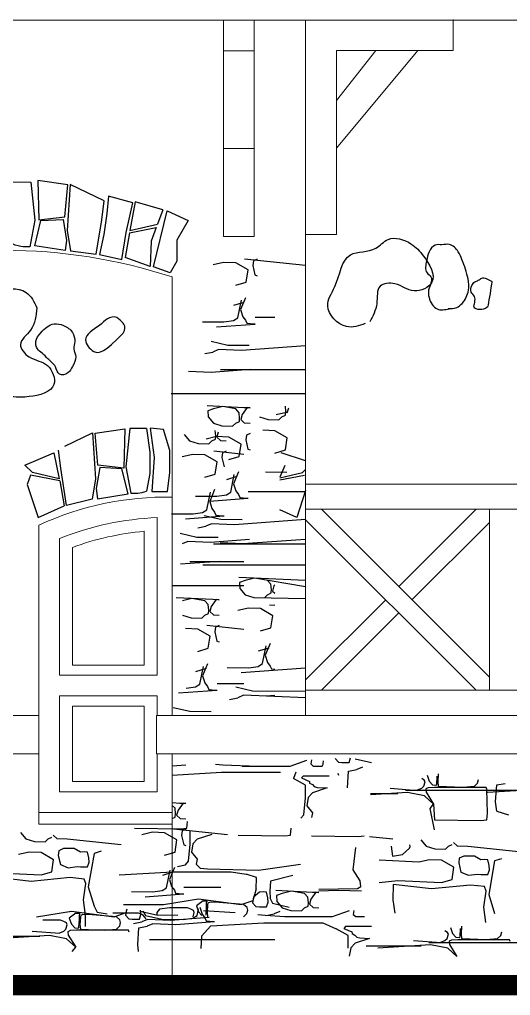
# Model space of a CAD drawing. Header units: millimetres. Extents: x 85048 to 158814, y 1395 to 38919.
# Drawn here: x 120951 to 122860, y 23374 to 27172 of the extents above; entities that cross this region are included whole.
import ezdxf

# ---------------------------------------------------------------- set-up
doc = ezdxf.new("R2010")
doc.units = ezdxf.units.MM
doc.layers.add('hatches', color=8, linetype='Continuous')
doc.layers.add('wall', color=5, linetype='Continuous')

msp = doc.modelspace()

# ---------------------------------------------------------------- linework, layer by layer
at = {"layer": 'hatches', "color": 252, "ltscale": 50, "true_color": 0x8f9991}
for p, q in [((121022.2, 26545.7, 0.3), (121026.5, 26392.6, 0.3)), ((121138.3, 26528.2, 0.3), (121022.2, 26545.7, 0.3)), ((120833.5, 26539.9, 0.3), (120994.4, 26538.7, 0.3)), ((120994.4, 26538.7, 0.3), (121010.5, 26390.5, 0.3)), ((121127.2, 26403.8, 0.3), (121138.3, 26528.2, 0.3)), ((121147.8, 26529.4, 0.3), (121136.3, 26350.8, 0.3)), ((121279.8, 26466.9, 0.3), (121147.8, 26529.4, 0.3)), ((121270.7, 26392.1, 0.3), (121279.8, 26466.9, 0.3)), ((121400.5, 26462.5, 0.3), (121380.5, 26350.9, 0.3)), ((121508.4, 26431.1, 0.3), (121400.5, 26462.5, 0.3)), ((121508.4, 26431.1, 0.3), (121400.5, 26462.5, 0.3)), ((121026.5, 26392.6, 0.3), (121127.2, 26403.8, 0.3)), ((121034.2, 26389.2, 0.3), (121120.3, 26394.3, 0.3)), ((121120.3, 26394.3, 0.3), (121133.2, 26312.6, 0.3)), ((121508.4, 26431.1, 0.3), (121487.6, 26375.6, 0.3)), ((121010.5, 26390.5, 0.3), (120991.3, 26287.9, 0.3)), ((121009.9, 26291.7, 0.3), (121034.2, 26389.2, 0.3)), ((121249.3, 26259.3, 0.3), (121270.7, 26392.1, 0.3)), ((121378.8, 26342.3, 0.3), (121482.8, 26362.7, 0.3)), ((121380.5, 26350.9, 0.3), (121487.6, 26375.6, 0.3)), ((121482.8, 26362.7, 0.3), (121462.9, 26309.5, 0.3)), ((121136.3, 26350.8, 0.3), (121149.6, 26272, 0.3)), ((121378.8, 26342.3, 0.3), (121361.6, 26246, 0.3)), ((121129, 26273, 0.3), (121009.9, 26291.7, 0.3)), ((121133.2, 26312.6, 0.3), (121129, 26273, 0.3)), ((121462.9, 26309.5, 0.3), (121459.6, 26210.8, 0.3)), ((121149.6, 26272, 0.3), (121249.3, 26259.3, 0.3)), ((121459.6, 26210.8, 0.3), (121361.6, 26246, 0.3)), ((121744.6, 26226.8, -668.1), (121703.7, 26217.4, -668.1)), ((121792.1, 26224.9, -668.1), (121744.6, 26226.8, -668.1)), ((121839.7, 26197.3, -668.1), (121792.1, 26224.9, -668.1)), ((121826.5, 26240.3, -671.8), (122063.6, 26215.4, -671.8)), ((121860.7, 26232.5, -668.1), (121858.4, 26214.2, -668.1)), ((121858.4, 26214.2, -668.1), (121866.5, 26178.5, -668.1)), ((121874.8, 26239, -668.1), (121860.7, 26232.5, -668.1)), ((121832.7, 26150.1, -668.1), (121839.7, 26197.3, -668.1)), ((121866.5, 26178.5, -668.1), (121874.8, 26175.1, -668.1)), ((121792.1, 26138, -668.1), (121832.7, 26150.1, -668.1)), ((121784.6, 26060.5, -668.1), (121825.2, 26072.7, -668.1)), ((121800, 26010.9, -668.1), (121813.6, 26079.8, -668.1)), ((121830, 26089.5, -668.1), (121810.7, 26043.7, -668.1)), ((121810.7, 26043.7, -668.1), (121819.3, 26015.6, -668.1)), ((121819.3, 26015.6, -668.1), (121830, 26001.7, -668.1)), ((121662.8, 25995.9, -668.1), (121745.9, 25995.1, -668.1)), ((121867.3, 25985.8, -668.1), (121716.5, 25975, -668.1)), ((121745.9, 25995.1, -668.1), (121782.8, 26000.2, -668.1)), ((121782.8, 26000.2, -668.1), (121800, 26010.9, -668.1)), ((121830, 26001.7, -668.1), (121834.5, 25990.5, -668.1)), ((121834.5, 25990.5, -668.1), (121861.3, 25987.5, -668.1)), ((121861.3, 25987.5, -668.1), (121867.3, 25987.9, -668.1)), ((121943.6, 26012.4, -668.1), (121867.3, 26012.4, -668.1)), ((121696.4, 25920.2, -668.1), (121760.8, 25905.2, -668.1)), ((121760.8, 25905.2, -668.1), (121844, 25904.4, -668.1)), ((122063.6, 25902, -668.1), (121814.5, 25884.3, -668.1)), ((121671.3, 25871.9, -668.1), (121703.3, 25878, -668.1)), ((121725.3, 25887.8, -668.1), (121703.3, 25878, -668.1)), ((121814.5, 25884.3, -668.1), (121725.3, 25887.8, -668.1)), ((121696.7, 25798.9, -445.2), (121607.5, 25802.4, -445.2)), ((121847.5, 25809.7, -445.2), (121696.7, 25798.9, -445.2)), ((121733, 25809.7, -445.2), (122063.6, 25809.7, -445.2)), ((121540.5, 25716.9, -226.1), (122063.6, 25716.9, -226.1)), ((121680.9, 25669.8, -445.2), (121823.5, 25662.7, -445.2)), ((121705.1, 25656.9, -445.2), (121683.2, 25648.9, -445.2)), ((121683.2, 25648.9, -445.2), (121684.2, 25625.5, -445.2)), ((121741.7, 25665.5, -445.2), (121705.1, 25656.9, -445.2)), ((121791.7, 25656.9, -445.2), (121741.7, 25665.5, -445.2)), ((121805.3, 25642, -445.2), (121791.7, 25656.9, -445.2)), ((121806.9, 25621, -445.2), (121805.3, 25642, -445.2)), ((121817, 25635, -445.2), (121811.2, 25615.3, -445.2)), ((121836.4, 25661.8, -445.2), (121817, 25635, -445.2)), ((121823.5, 25662.7, -445.2), (121847.5, 25662, -445.2)), ((121847.5, 25659.5, -445.2), (121836.4, 25661.8, -445.2)), ((121989.8, 25642.5, -445.2), (121948.9, 25633.1, -445.2)), ((121986.5, 25646, -222.3), (121984.9, 25667, -222.3)), ((121985.5, 25632.7, -222.3), (121986.5, 25646, -222.3)), ((121996.6, 25660, -222.3), (121990.8, 25640.3, -222.3)), ((121684.2, 25625.5, -445.2), (121705.1, 25600.9, -445.2)), ((121705.1, 25600.9, -445.2), (121738.2, 25590.5, -445.2)), ((121779.8, 25589.6, -445.2), (121791.7, 25600.9, -445.2)), ((121791.7, 25600.9, -445.2), (121805.9, 25607.7, -445.2)), ((121805.9, 25607.7, -445.2), (121806.9, 25621, -445.2)), ((121811.2, 25615.3, -445.2), (121825, 25602.2, -445.2)), ((121825, 25602.2, -445.2), (121847.5, 25601.5, -445.2)), ((121884.6, 25625.9, -222.3), (121917.8, 25615.5, -222.3)), ((121917.8, 25615.5, -222.3), (121959.4, 25614.6, -222.3)), ((121959.4, 25614.6, -222.3), (121971.3, 25625.9, -222.3)), ((121971.3, 25625.9, -222.3), (121985.5, 25632.7, -222.3)), ((121127, 25512.3, 0.5), (121235.1, 25563.5, 0.5)), ((121235.1, 25563.5, 0.5), (121246.6, 25384.9, 0.5)), ((121244.6, 25562.3, 0.5), (121360.8, 25579.8, 0.5)), ((121255.8, 25437.9, 0.5), (121244.6, 25562.3, 0.5)), ((121360.8, 25579.8, 0.5), (121356.4, 25426.7, 0.5)), ((121380.3, 25580.1, 0.5), (121364.2, 25431.9, 0.5)), ((121444.5, 25580.6, 0.5), (121380.3, 25580.1, 0.5)), ((121444.5, 25580.6, 0.5), (121457.8, 25487.8)), ((121714, 25552.1, -222.3), (121712.4, 25573.2, -222.3)), ((121724.1, 25566.2, -222.3), (121718.3, 25546.4, -222.3)), ((121738.2, 25590.5, -445.2), (121779.8, 25589.6, -445.2)), ((121847.5, 25561, -445.2), (121833.4, 25554.4, -445.2)), ((121944.3, 25571.9, -222.3), (121896.9, 25573.7, -222.3)), ((121992, 25544.2, -222.3), (121944.3, 25571.9, -222.3)), ((121591.3, 25556.6, -222.3), (121612.1, 25532, -222.3)), ((121612.1, 25532, -222.3), (121645.3, 25521.7, -222.3)), ((121645.3, 25521.7, -222.3), (121686.9, 25520.7, -222.3)), ((121717.3, 25548.7, -445.2), (121676.4, 25539.3, -445.2)), ((121686.9, 25520.7, -222.3), (121698.8, 25532, -222.3)), ((121698.8, 25532, -222.3), (121713, 25538.8, -222.3)), ((121713, 25538.8, -222.3), (121714, 25552.1, -222.3)), ((121764.8, 25546.9, -445.2), (121717.3, 25548.7, -445.2)), ((121718.3, 25546.4, -222.3), (121732.1, 25533.4, -222.3)), ((121732.1, 25533.4, -222.3), (121754.5, 25532.6, -222.3)), ((121812.4, 25519.2, -445.2), (121764.8, 25546.9, -445.2)), ((121833.4, 25554.4, -445.2), (121831.1, 25536.2, -445.2)), ((121831.1, 25536.2, -445.2), (121839.2, 25500.4, -445.2)), ((121984.9, 25497, -222.3), (121992, 25544.2, -222.3)), ((120971.5, 25438.4, 0.5), (121084.3, 25485.6, 0.5)), ((120971.5, 25438.4, 0.5), (121084.3, 25485.6, 0.5)), ((121084.3, 25485.6, 0.5), (121105.8, 25385, 0.5)), ((121112.2, 25426.2, 0.5), (121103.1, 25496.4, 0.5)), ((121457.8, 25487.8), (121457.8, 25405.2)), ((121706.3, 25493.3, -226.1), (121823.4, 25481, -226.1)), ((121740.4, 25485.6, -222.3), (121738.1, 25467.3, -222.3)), ((121754.5, 25492.1, -222.3), (121740.4, 25485.6, -222.3)), ((121805.3, 25472, -445.2), (121812.4, 25519.2, -445.2)), ((121839.2, 25500.4, -445.2), (121847.5, 25497, -445.2)), ((121944.3, 25484.9, -222.3), (121984.9, 25497, -222.3)), ((122063.6, 25455.2, 2.3), (121968.2, 25485.5, 2.3)), ((122063.6, 25455.2, 2.3), (121968.2, 25485.5, 2.3)), ((121624.4, 25479.8, -222.3), (121583.5, 25470.4, -222.3)), ((121671.8, 25478, -222.3), (121624.4, 25479.8, -222.3)), ((121719.5, 25450.3, -222.3), (121671.8, 25478, -222.3)), ((121712.4, 25403.1, -222.3), (121719.5, 25450.3, -222.3)), ((121738.1, 25467.3, -222.3), (121746.2, 25431.6, -222.3)), ((121764.8, 25459.9, -445.2), (121805.3, 25472, -445.2)), ((121001.4, 25409.1, 0.5), (120971.5, 25438.4, 0.5)), ((121001.4, 25409.1, 0.5), (120971.5, 25438.4, 0.5)), ((121105.8, 25385, 0.5), (121001.4, 25409.1, 0.5)), ((121105.8, 25385, 0.5), (121001.4, 25409.1, 0.5)), ((121133.7, 25281.1, 0.5), (121112.2, 25426.2, 0.5)), ((121262.7, 25428.4, 0.5), (121249.7, 25346.7, 0.5)), ((121356.4, 25426.7, 0.5), (121255.8, 25437.9, 0.5)), ((121348.7, 25423.3, 0.5), (121262.7, 25428.4, 0.5)), ((121373.1, 25325.8, 0.5), (121348.7, 25423.3, 0.5)), ((121364.2, 25431.9, 0.5), (121383.3, 25329.3, 0.5)), ((121802.7, 25411.4, -445.2), (121783.4, 25365.6, -445.2)), ((121908, 25411.7, -445.2), (121991.1, 25410.9, -445.2)), ((121982.3, 25436.4, -222.3), (121963, 25390.6, -222.3)), ((121963.6, 25388.9, 2.3), (122051, 25409.1, 2.3)), ((121963.6, 25388.9, 2.3), (122051, 25409.1, 2.3)), ((122051, 25409.1, 2.3), (122063.6, 25421.4, 2.3)), ((122051, 25409.1, 2.3), (122063.6, 25421.4, 2.3)), ((120993.1, 25398.8, 0.5), (120981, 25362.6, 0.5)), ((120993.1, 25398.8, 0.5), (120981, 25362.6, 0.5)), ((121107.5, 25376.4, 0.5), (120993.1, 25398.8, 0.5)), ((121107.5, 25376.4, 0.5), (120993.1, 25398.8, 0.5)), ((121107.5, 25376.4, 0.5), (121124.7, 25280.1, 0.5)), ((121246.6, 25384.9, 0.5), (121233.3, 25306.1, 0.5)), ((121457.8, 25405.2), (121444.5, 25337.1, 0.5)), ((121671.8, 25391, -222.3), (121712.4, 25403.1, -222.3)), ((121757.3, 25382.5, -445.2), (121797.8, 25394.6, -445.2)), ((121772.6, 25332.9, -445.2), (121786.3, 25401.7, -445.2)), ((121963.6, 25380.1, 2.3), (122059.4, 25398.8, 2.3)), ((121963.6, 25380.1, 2.3), (122059.4, 25398.8, 2.3)), ((120981, 25362.6, 0.5), (121023.4, 25233.7, 0.5)), ((120981, 25362.6, 0.5), (121023.4, 25233.7, 0.5)), ((121249.7, 25346.7, 0.5), (121253.9, 25307.1, 0.5)), ((121679.7, 25264, -222.3), (121693.4, 25332.9, -222.3)), ((121709.7, 25342.5, -222.3), (121690.5, 25296.8, -222.3)), ((121755.5, 25322.1, -445.2), (121772.6, 25332.9, -445.2)), ((121783.4, 25365.6, -445.2), (121792, 25337.6, -445.2)), ((121792, 25337.6, -445.2), (121802.7, 25323.6, -445.2)), ((122063.6, 25334.3, -445.2), (121840, 25334.3, -445.2)), ((122063.6, 25338.8, 2.3), (122029, 25233.7, 2.3)), ((122063.6, 25338.8, 2.3), (122029, 25233.7, 2.3)), ((121233.3, 25306.1, 0.5), (121133.7, 25281.1, 0.5)), ((121253.9, 25307.1, 0.5), (121373.1, 25325.8, 0.5)), ((121635.5, 25317.8, -445.2), (121718.6, 25317.1, -445.2)), ((121840, 25307.7, -445.2), (121689.2, 25297, -445.2)), ((121690.5, 25296.8, -222.3), (121699.1, 25268.7, -222.3)), ((121718.6, 25317.1, -445.2), (121755.5, 25322.1, -445.2)), ((121802.7, 25323.6, -445.2), (121807.2, 25312.4, -445.2)), ((121807.2, 25312.4, -445.2), (121833.9, 25309.5, -445.2)), ((121833.9, 25309.5, -445.2), (121840, 25309.8, -445.2)), ((121023.4, 25233.7, 0.5), (121124.7, 25280.1, 0.5)), ((121662.6, 25253.3, -222.3), (121679.7, 25264, -222.3)), ((121699.1, 25268.7, -222.3), (121709.7, 25254.8, -222.3)), ((121709.7, 25254.8, -222.3), (121714.3, 25243.5, -222.3)), ((122029, 25233.7, 2.3), (121963.6, 25263.6, 2.3)), ((121542.6, 25249, -222.3), (121625.7, 25248.2, -222.3)), ((121747, 25238.8, -222.3), (121596.2, 25228.1, -222.3)), ((121625.7, 25248.2, -222.3), (121662.6, 25253.3, -222.3)), ((121669.1, 25242.1, -445.2), (121733.5, 25227.1, -445.2)), ((121714.3, 25243.5, -222.3), (121741, 25240.6, -222.3)), ((121733.5, 25227.1, -445.2), (121816.6, 25226.3, -445.2)), ((121741, 25240.6, -222.3), (121747, 25241, -222.3)), ((122063.6, 25225.9, -445.2), (121787.2, 25206.2, -445.2)), ((121644, 25193.8, -445.2), (121676, 25200, -445.2)), ((121698, 25209.7, -445.2), (121676, 25200, -445.2)), ((121787.2, 25206.2, -445.2), (121698, 25209.7, -445.2)), ((121576.2, 25173.3, -222.3), (121640.6, 25158.2, -222.3)), ((121605.1, 25140.9, -222.3), (121583.1, 25131.1, -222.3)), ((121694.3, 25137.4, -222.3), (121605.1, 25140.9, -222.3)), ((121640.6, 25158.2, -222.3), (121723.7, 25157.4, -222.3)), ((121845.1, 25148.1, -222.3), (121694.3, 25137.4, -222.3)), ((122063.6, 25148.9, -222.3), (121820.2, 25131.6, -222.3)), ((121705.7, 25131.6, -222.3), (122063.6, 25131.6, -222.3)), ((121820.2, 25131.6, -222.3), (121731, 25135.1, -222.3)), ((121727.2, 25062.7, 0.5), (121576.4, 25052, 0.5)), ((121612.8, 25062.7, 0.5), (121823.4, 25062.7, 0.5)), ((121664, 25049.6, -3.3), (122063.6, 25049.6, -3.3)), ((121804.3, 25002.4, -222.3), (122063.6, 24989.7, -222.3)), ((121828.5, 24989.6, -222.3), (121806.7, 24981.6, -222.3)), ((121865.2, 24998.1, -222.3), (121828.5, 24989.6, -222.3)), ((122063.6, 24964.2, -222.3), (121865.2, 24998.1, -222.3)), ((121928.8, 24974.7, -222.3), (121915.2, 24989.6, -222.3)), ((121544.5, 24969.9, 219.6), (121823.4, 24969.9, 219.6)), ((121806.7, 24981.6, -222.3), (121807.7, 24958.1, -222.3)), ((121807.7, 24958.1, -222.3), (121828.5, 24933.6, -222.3)), ((121930.4, 24953.7, -222.3), (121928.8, 24974.7, -222.3)), ((121929.4, 24940.4, -222.3), (121930.4, 24953.7, -222.3)), ((121940.5, 24967.7, -222.3), (121934.7, 24948, -222.3)), ((121943.6, 24972, -222.3), (121940.5, 24967.7, -222.3)), ((121560.6, 24922.8, 0.5), (121703.2, 24915.8, 0.5)), ((121621.5, 24918.5, 0.5), (121584.8, 24910, 0.5)), ((121671.4, 24910, 0.5), (121621.5, 24918.5, 0.5)), ((121716.1, 24914.8, 0.5), (121696.8, 24888.1, 0.5)), ((121703.2, 24915.8, 0.5), (121727.2, 24915.1, 0.5)), ((121727.2, 24912.6, 0.5), (121716.1, 24914.8, 0.5)), ((121828.5, 24933.6, -222.3), (121861.7, 24923.2, -222.3)), ((121861.7, 24923.2, -222.3), (122063.6, 24918.5, -222.3)), ((121903.3, 24922.2, -222.3), (121915.2, 24933.6, -222.3)), ((121915.2, 24933.6, -222.3), (121929.4, 24940.4, -222.3)), ((121934.7, 24948, -222.3), (121943.6, 24939.5, -222.3)), ((121685.1, 24895.1, 0.5), (121671.4, 24910, 0.5)), ((121686.7, 24874, 0.5), (121685.1, 24895.1, 0.5)), ((121696.8, 24888.1, 0.5), (121691, 24868.4, 0.5)), ((121840.8, 24881.4, -222.3), (121799.9, 24872, -222.3)), ((121888.2, 24879.6, -222.3), (121840.8, 24881.4, -222.3)), ((121935.9, 24851.9, -222.3), (121888.2, 24879.6, -222.3)), ((121922.7, 24894.9, -226.1), (121943.6, 24892.7, -226.1)), ((121584.8, 24854, 0.5), (121618, 24843.6, 0.5)), ((121618, 24843.6, 0.5), (121659.5, 24842.6, 0.5)), ((121659.5, 24842.6, 0.5), (121671.4, 24854, 0.5)), ((121671.4, 24854, 0.5), (121685.7, 24860.8, 0.5)), ((121685.7, 24860.8, 0.5), (121686.7, 24874, 0.5)), ((121691, 24868.4, 0.5), (121704.8, 24855.3, 0.5)), ((121704.8, 24855.3, 0.5), (121727.2, 24854.6, 0.5)), ((121928.8, 24804.7, -222.3), (121935.9, 24851.9, -222.3)), ((121644.5, 24799.9, 0.5), (121597, 24801.7, 0.5)), ((121692.2, 24772.3, 0.5), (121644.5, 24799.9, 0.5)), ((121678.9, 24815.2, -3.3), (121823.4, 24800.1, -3.3)), ((121713.1, 24807.5, 0.5), (121710.8, 24789.2, 0.5)), ((121727.2, 24814, 0.5), (121713.1, 24807.5, 0.5)), ((121888.2, 24792.6, -222.3), (121928.8, 24804.7, -222.3)), ((121685.1, 24725.1, 0.5), (121692.2, 24772.3, 0.5)), ((121710.8, 24789.2, 0.5), (121718.9, 24753.5, 0.5)), ((121644.5, 24713, 0.5), (121685.1, 24725.1, 0.5)), ((121718.9, 24753.5, 0.5), (121727.2, 24750.1, 0.5)), ((121880.7, 24715.2, -222.3), (121921.3, 24727.3, -222.3)), ((121896.1, 24665.6, -222.3), (121909.8, 24734.4, -222.3)), ((121926.1, 24744.1, -222.3), (121906.9, 24698.3, -222.3)), ((121906.9, 24698.3, -222.3), (121915.5, 24670.2, -222.3)), ((121637, 24635.5, 0.5), (121677.6, 24647.7, 0.5)), ((121652.4, 24585.9, 0.5), (121666.1, 24654.8, 0.5)), ((121682.4, 24664.5, 0.5), (121663.2, 24618.7, 0.5)), ((121759, 24650.5, -222.3), (121842.1, 24649.7, -222.3)), ((122063.6, 24647.5, -222.3), (121812.6, 24629.7, -222.3)), ((121842.1, 24649.7, -222.3), (121879, 24654.8, -222.3)), ((121879, 24654.8, -222.3), (121896.1, 24665.6, -222.3)), ((121915.5, 24670.2, -222.3), (121926.1, 24656.3, -222.3)), ((121926.1, 24656.3, -222.3), (121930.7, 24645.1, -222.3)), ((121663.2, 24618.7, 0.5), (121671.7, 24590.6, 0.5)), ((121930.7, 24645.1, -222.3), (121943.6, 24643.6, -222.3)), ((121598.4, 24570.1, 0.5), (121635.3, 24575.2, 0.5)), ((121635.3, 24575.2, 0.5), (121652.4, 24585.9, 0.5)), ((121671.7, 24590.6, 0.5), (121682.4, 24576.7, 0.5)), ((121682.4, 24576.7, 0.5), (121687, 24565.4, 0.5)), ((121823.4, 24587.4, 0.5), (121719.7, 24587.4, 0.5)), ((121792.6, 24574.8, -222.3), (121857, 24559.8, -222.3)), ((121719.7, 24560.8, 0.5), (121568.9, 24550, 0.5)), ((121687, 24565.4, 0.5), (121713.7, 24562.5, 0.5)), ((121713.7, 24562.5, 0.5), (121719.7, 24562.9, 0.5)), ((121767.4, 24526.5, -222.3), (121799.5, 24532.6, -222.3)), ((121821.5, 24542.4, -222.3), (121799.5, 24532.6, -222.3)), ((122063.6, 24532.9, -222.3), (121821.5, 24542.4, -222.3)), ((121857, 24559.8, -222.3), (122063.6, 24557.8, -222.3)), ((121943.6, 24541.3, -222.3), (121910.7, 24538.9, -222.3)), ((121548.8, 24495.2, 0.5), (121613.3, 24480.2, 0.5)), ((121613.3, 24480.2, 0.5), (121696.4, 24479.4, 0.5)), ((121597.9, 24270.1, 15.7), (121545.1, 24266.3, 15.7)), ((121712.9, 24274.8, -44), (121741.6, 24272.3, -44)), ((121741.6, 24272.3, -44), (121877.6, 24266.4, -42.2)), ((122003.5, 24266.4, -44), (122068.5, 24290.3, -44)), ((122086.2, 24290.7, -44), (122083.8, 24275.3, -44)), ((122083.8, 24275.3, -44), (122093, 24266.4, -44)), ((122127.9, 24266.4, -44), (122132.1, 24274.2, -44)), ((122132.1, 24274.2, -44), (122133, 24287.4, -44)), ((122178.6, 24297, 12), (122191.4, 24282.7, 12)), ((122191.4, 24282.7, 12), (122204.6, 24281, 12)), ((122204.6, 24281, 12), (122232.3, 24281, 12)), ((122232.3, 24281, 12), (122238.4, 24299.1, 12)), ((122255.6, 24295.2, 12), (122320.1, 24280.2, 12)), ((121545.1, 24231.7, -44), (121736.5, 24242.8, -44)), ((121736.5, 24242.8, -44), (121965.3, 24242.8, -44)), ((121817.3, 24266.4, -44), (122003.5, 24266.4, -44)), ((122025.6, 24242.8, -42.2), (122017, 24219, 12)), ((122055.3, 24228.9, 12), (122046.9, 24220.8, 12)), ((122055.3, 24228.9, 12), (122155.2, 24228.9, 12)), ((122093, 24266.4, -44), (122127.9, 24266.4, -44)), ((122192.2, 24230.1, 12), (122189.7, 24237.5, 12)), ((122226, 24181.8, 12), (122230.5, 24246.9, 12)), ((122230.5, 24246.9, 12), (122262.5, 24253.1, 12)), ((122284.5, 24262.8, 12), (122262.5, 24253.1, 12)), ((122536.5, 24231.1, 12), (122544.4, 24207.9, 12)), ((122579.6, 24236.4, 12), (122577.9, 24206.2, 12)), ((122063.5, 24192.4, 12), (122017, 24219, 12)), ((122046.9, 24220.8, 12), (122078.4, 24207.4, 12)), ((122063.7, 24143.6, 12), (122063.5, 24192.4, 12)), ((122078.4, 24207.4, 12), (122079.3, 24200.9, 12)), ((122079.3, 24200.9, 12), (122090.3, 24194.8, 12)), ((122090.3, 24194.8, 12), (122097.4, 24187.1, 12)), ((122525.2, 24212.5, 12), (122514.9, 24218.2, 12)), ((122523.5, 24188.4, 12), (122528.2, 24205.8, 12)), ((122528.2, 24205.8, 12), (122525.2, 24212.5, 12)), ((122544.4, 24207.9, 12), (122557.3, 24193.7, 12)), ((122557.3, 24193.7, 12), (122570.4, 24192, 12)), ((122570.4, 24192, 12), (122573.9, 24194.5, 12)), ((122573.9, 24194.5, 12), (122575.4, 24227.3, 12)), ((122577.9, 24206.2, 12), (122579.6, 24188.4, 12)), ((122719.8, 24188.4, 12), (122732.3, 24201, 12)), ((122732.3, 24201, 12), (122736, 24214.1, 12)), ((122802.6, 24128.2, 12), (122807.1, 24193.3, 12)), ((122807.1, 24193.3, 12), (122839.1, 24199.5, 12)), ((122090.8, 24162.8, 12), (122073.7, 24145, 12)), ((122147.4, 24181.7, 12), (122090.8, 24162.8, 12)), ((122097.4, 24187.1, 12), (122108.8, 24183.6, 12)), ((122108.8, 24183.6, 12), (122147.4, 24181.7, 12)), ((122459.2, 24164.2, 12), (122316.3, 24155, 12)), ((122316.5, 24160.5, 234.8), (122422.2, 24160.5, 234.8)), ((122392.2, 24180.4, 12), (122499.8, 24172.5, 12)), ((122451.6, 24173, 122.8), (122939.1, 24173, 122.8)), ((122525.9, 24150.9, 12), (122459.2, 24164.2, 12)), ((122499.2, 24173.9, 12), (122514.9, 24180.4, 12)), ((122499.8, 24172.5, 12), (122499.2, 24173.9, 12)), ((122514.9, 24180.4, 12), (122523.5, 24188.4, 12)), ((122540.3, 24182.7, 12), (122531.2, 24177.9, 12)), ((122531.2, 24177.9, 12), (122532, 24165, 12)), ((122532, 24165, 12), (122561.2, 24118.5, 12)), ((122564.6, 24183.9, 12), (122540.3, 24182.7, 12)), ((122766.3, 24183.9, 12), (122564.6, 24183.9, 12)), ((122579.6, 24188.4, 12), (122674.6, 24184.3, 12)), ((122674.6, 24184.3, 12), (122719.8, 24188.4, 12)), ((122768.8, 24176.5, 12), (122766.3, 24183.9, 12)), ((122771.1, 24084, 12), (122768.8, 24176.5, 12)), ((122976.1, 24176.7, -100), (122770.5, 24163.5, -100)), ((121545.1, 24124.6, 15.7), (121573.9, 24123.1, 15.7)), ((121586.8, 24122.2, 15.7), (121567.5, 24095.4, 15.7)), ((121573.9, 24123.1, 15.7), (121597.9, 24122.4, 15.7)), ((121597.9, 24119.9, 15.7), (121586.8, 24122.2, 15.7)), ((122057.2, 24077.7, 12), (122063.7, 24143.6, 12)), ((122073.7, 24145, 12), (122068.3, 24112.8, 12)), ((122561.2, 24118.5, 12), (122525.9, 24150.9, 12)), ((122547.3, 24101.4, 12), (122561.2, 24118.5, 12)), ((122561.2, 24118.5, 12), (122564.6, 24058, 12)), ((122807.1, 24091.8, 12), (122802.6, 24128.2, 12)), ((121555.8, 24102.5, 15.7), (121545.1, 24114.1, 15.7)), ((121557.3, 24081.4, 15.7), (121555.8, 24102.5, 15.7)), ((121556.4, 24068.1, 15.7), (121557.3, 24081.4, 15.7)), ((121567.5, 24095.4, 15.7), (121561.6, 24075.7, 15.7)), ((122044.5, 24063.8, 12), (122057.2, 24077.7, 12)), ((122068.3, 24112.8, 12), (122090.8, 24084.8, 12)), ((122090.8, 24084.8, 12), (122086.4, 24066.3, 12)), ((122564.4, 24018.8, 12), (122547.3, 24101.4, 12)), ((122768.3, 24058, 12), (122771.1, 24084, 12)), ((122807.1, 24091.8, 12), (122852.7, 24077.4, 12)), ((121545.1, 24062.7, 15.7), (121556.4, 24068.1, 15.7)), ((121561.6, 24075.7, 15.7), (121575.5, 24062.7, 15.7)), ((121575.5, 24062.7, 15.7), (121597.9, 24061.9, 15.7)), ((121601.3, 24025.9, 12), (121604, 24051.9, 12)), ((122564.6, 24058, 12), (122745.4, 24055.2, 12)), ((122745.4, 24055.2, 12), (122768.3, 24058, 12)), ((120954.9, 24008.6, -100), (120975.8, 23984, -100)), ((121397.6, 24025.9, 12), (121578.4, 24023.1, 12)), ((121467.7, 24009.1, 15.7), (121426.8, 23999.7, 15.7)), ((121515.2, 24007.3, 15.7), (121467.7, 24009.1, 15.7)), ((121562.8, 23979.6, 15.7), (121515.2, 24007.3, 15.7)), ((121549.6, 24022.6, 12), (121759.6, 24000.6, 12)), ((121578.4, 24023.1, 12), (121601.3, 24025.9, 12)), ((121583.8, 24014.8, 15.7), (121581.5, 23996.6, 15.7)), ((121597.9, 24021.4, 15.7), (121583.8, 24014.8, 15.7)), ((121615.1, 23963, -44), (121614.9, 24011.8, -44)), ((121698.8, 24001.1, -44), (121642.3, 23982.2, -44)), ((122005.2, 23998.6, 12), (122007.9, 24024.7, 12)), ((120975.8, 23984, -100), (121009, 23973.7, -100)), ((121009, 23973.7, -100), (121050.5, 23972.7, -100)), ((121050.5, 23972.7, -100), (121062.4, 23984, -100)), ((121062.4, 23984, -100), (121076.7, 23990.9, -100)), ((121081.9, 23998.5, -100), (121095.8, 23985.4, -100)), ((121095.8, 23985.4, -100), (121136.9, 23984, -100)), ((121136.9, 23984, -100), (121346.9, 23962.1, -100)), ((121555.8, 23932.4, 15.7), (121562.8, 23979.6, 15.7)), ((121581.5, 23996.6, 15.7), (121589.6, 23960.8, 15.7)), ((121608.6, 23897.1, -44), (121615.1, 23963, -44)), ((121625.2, 23964.4, -44), (121619.7, 23932.2, -44)), ((121642.3, 23982.2, -44), (121625.2, 23964.4, -44)), ((121801.4, 23998.6, 12), (121982.3, 23995.9, 12)), ((121982.3, 23995.9, 12), (122005.2, 23998.6, 12)), ((122087, 23996, 12), (122267.8, 23993.2, 12)), ((122267.8, 23993.2, 12), (122290.7, 23996, 12)), ((122311.5, 23993.5, 12), (122403.3, 23983.8, 12)), ((122511.9, 23979.3, 12), (122532.8, 23954.8, 12)), ((122638.9, 23969.2, 12), (122652.7, 23956.1, 12)), ((120988, 23931.8, -100), (120947.2, 23922.4, -100)), ((121035.5, 23930, -100), (120988, 23931.8, -100)), ((121083.1, 23902.4, -100), (121035.5, 23930, -100)), ((121104.1, 23937.6, -100), (121101.8, 23919.3, -100)), ((121121.6, 23945.7, -100), (121104.1, 23937.6, -100)), ((121163.7, 23946.2, -100), (121121.6, 23945.7, -100)), ((121187.8, 23931.5, -100), (121163.7, 23946.2, -100)), ((121203.9, 23932.9, -100), (121187.8, 23931.5, -100)), ((121215.5, 23931.5, -100), (121203.9, 23932.9, -100)), ((121220.5, 23909.6, -100), (121215.5, 23931.5, -100)), ((121240.9, 23926.9, -100), (121218.4, 23796.6, -100)), ((121268.3, 23935.7, -100), (121240.9, 23926.9, -100)), ((121515.2, 23920.3, 15.7), (121555.8, 23932.4, 15.7)), ((121589.6, 23960.8, 15.7), (121597.9, 23957.4, 15.7)), ((121619.7, 23932.2, -44), (121642.3, 23904.2, -44)), ((122248.9, 23863.6, 12), (122258.6, 23950.5, 12)), ((122395.9, 23955.4, 12), (122401.5, 23916.3, 12)), ((122440.8, 23922.8, 12), (122467.6, 23947.1, 12)), ((122467.6, 23947.1, 12), (122470, 23954.4, 12)), ((122470, 23954.4, 12), (122469.3, 23960.3, 12)), ((122532.8, 23954.8, 12), (122565.9, 23944.4, 12)), ((122565.9, 23944.4, 12), (122607.5, 23943.4, 12)), ((122607.5, 23943.4, 12), (122619.4, 23954.8, 12)), ((122619.4, 23954.8, 12), (122633.6, 23961.6, 12)), ((122652.7, 23956.1, 12), (122693.9, 23954.8, 12)), ((122693.9, 23954.8, 12), (122903.9, 23932.8, 12)), ((121076.1, 23855.2, -100), (121083.1, 23902.4, -100)), ((121101.8, 23919.3, -100), (121109.9, 23883.6, -100)), ((121215.5, 23874.3, -100), (121221.6, 23892.4, -100)), ((121221.6, 23892.4, -100), (121220.5, 23909.6, -100)), ((121595.9, 23883.2, -44), (121608.6, 23897.1, -44)), ((121642.3, 23904.2, -44), (121637.8, 23885.7, -44)), ((122504.1, 23893.2, 12), (122349.7, 23900.8, 12)), ((122401.2, 23916.3, 12), (122440.8, 23922.8, 12)), ((122545, 23902.6, 12), (122504.1, 23893.2, 12)), ((122592.5, 23900.8, 12), (122545, 23902.6, 12)), ((122640.1, 23873.1, 12), (122592.5, 23900.8, 12)), ((122661.1, 23908.3, 12), (122658.8, 23890, 12)), ((122658.8, 23890, 12), (122666.9, 23854.3, 12)), ((122678.5, 23916.4, 12), (122661.1, 23908.3, 12)), ((122720.7, 23917, 12), (122678.5, 23916.4, 12)), ((122744.7, 23902.2, 12), (122720.7, 23917, 12)), ((122760.8, 23903.6, 12), (122744.7, 23902.2, 12)), ((122772.4, 23902.2, 12), (122760.8, 23903.6, 12)), ((122777.5, 23880.3, 12), (122772.4, 23902.2, 12)), ((122797.9, 23897.6, 12), (122775.4, 23767.3, 12)), ((122825.2, 23906.4, 12), (122797.9, 23897.6, 12)), ((120865.4, 23851.2, -100), (121035.5, 23843.1, -100)), ((121035.5, 23843.1, -100), (121076.1, 23855.2, -100)), ((121109.9, 23883.6, -100), (121139.6, 23871.3, -100)), ((121139.6, 23871.3, -100), (121174.6, 23876, -100)), ((121174.6, 23876, -100), (121187.8, 23874.3, -100)), ((121187.8, 23874.3, -100), (121215.5, 23874.3, -100)), ((121339.1, 23843.8, -156), (121545.6, 23855.7, -156)), ((121507.7, 23842.9, 15.7), (121548.3, 23855, 15.7)), ((121523.1, 23793.3, 15.7), (121536.8, 23862.1, 15.7)), ((121553.1, 23871.8, 15.7), (121533.8, 23826.1, 15.7)), ((121545.6, 23855.7, -156), (121774.5, 23855.7, -156)), ((121564.9, 23876.5, -44), (121595.9, 23883.2, -44)), ((121637.8, 23885.7, -44), (121653.2, 23870.2, -44)), ((121653.2, 23870.2, -44), (121681.9, 23867.7, -44)), ((121681.9, 23867.7, -44), (121880.7, 23861.8, -44)), ((121774.5, 23855.7, -156), (121832.6, 23845.9, -100)), ((121880.7, 23861.8, -44), (122043.8, 23885.7, -44)), ((122276.3, 23819.9, 12), (122248.9, 23863.6, 12)), ((122633, 23825.9, 12), (122640.1, 23873.1, 12)), ((122666.9, 23854.3, 12), (122696.6, 23842.1, 12)), ((122772.4, 23845, 12), (122778.6, 23863.1, 12)), ((122778.6, 23863.1, 12), (122777.5, 23880.3, 12)), ((120996, 23818, -100), (120846.7, 23835.2, -100)), ((121147.4, 23832.8, -100), (120996, 23818, -100)), ((121202.4, 23827.5, -100), (121147.4, 23832.8, -100)), ((121209.1, 23809.6, -100), (121202.4, 23827.5, -100)), ((121533.8, 23826.1, 15.7), (121542.4, 23798, 15.7)), ((121873.2, 23832.8, -100), (121832.6, 23845.9, -100)), ((121871.4, 23786.6, -100), (121873.2, 23832.8, -100)), ((121926.5, 23819.7, -100), (121923.8, 23780.6, -100)), ((122014.4, 23840.6, -100), (121926.5, 23819.7, -100)), ((122278.8, 23798.5, 12), (122276.3, 23819.9, 12)), ((122349.7, 23813.8, 12), (122422.4, 23821.9, 12)), ((122422.4, 23821.9, 12), (122592.5, 23813.8, 12)), ((122592.5, 23813.8, 12), (122633, 23825.9, 12)), ((122696.6, 23842.1, 12), (122731.6, 23846.7, 12)), ((122731.6, 23846.7, 12), (122744.7, 23845, 12)), ((122744.7, 23845, 12), (122772.4, 23845, 12)), ((121199.8, 23747, -100), (121209.1, 23809.6, -100)), ((121218.4, 23796.6, -100), (121240.9, 23722.4, -100)), ((121385.9, 23778.3, 15.7), (121469.1, 23777.5, 15.7)), ((121469.1, 23777.5, 15.7), (121505.9, 23782.5, 15.7)), ((121505.9, 23782.5, 15.7), (121523.1, 23793.3, 15.7)), ((121542.4, 23798, 15.7), (121553.1, 23784, 15.7)), ((121553.1, 23784, 15.7), (121557.6, 23772.8, 15.7)), ((121734.3, 23794.7, 15.7), (121590.4, 23794.7, 15.7)), ((121860.2, 23744.5, -100), (121872.3, 23790.2, -100)), ((121883.6, 23776.5, -100), (121860.9, 23756.8, -100)), ((121899.8, 23777.9, -100), (121883.6, 23776.5, -100)), ((121911.4, 23776.5, -100), (121899.8, 23777.9, -100)), ((121916.4, 23754.6, -100), (121911.4, 23776.5, -100)), ((121923.8, 23780.6, -100), (121925.2, 23751.1, -100)), ((121948.1, 23784, 12), (122090.7, 23776.9, 12)), ((122009, 23779.7, 12), (121972.3, 23771.1, 12)), ((122058.9, 23771.1, 12), (122009, 23779.7, 12)), ((122103.6, 23776, 12), (122084.3, 23749.2, 12)), ((122090.7, 23776.9, 12), (122114.7, 23776.2, 12)), ((122114.7, 23773.7, 12), (122103.6, 23776, 12)), ((122114.7, 23787.5, 12), (122265.5, 23790.3, 12)), ((122114.7, 23781.1, 12), (122189.5, 23784, 12)), ((122189.5, 23784, 12), (122280.7, 23781.6, 12)), ((122265.5, 23790.3, 12), (122278.8, 23798.5, 12)), ((122403.7, 23805.9, 12), (122403, 23746.1, 12)), ((122553, 23788.7, 12), (122403.7, 23805.9, 12)), ((122704.3, 23803.5, 12), (122553, 23788.7, 12)), ((122759.4, 23798.3, 12), (122704.3, 23803.5, 12)), ((122756.8, 23717.7, 12), (122766.1, 23780.3, 12)), ((122766.1, 23780.3, 12), (122759.4, 23798.3, 12)), ((121207.4, 23687.4, -100), (121199.8, 23747, -100)), ((121590.4, 23768.1, 15.7), (121439.6, 23757.4, 15.7)), ((121510.9, 23727.8, -100), (121646.9, 23750.3, -100)), ((121557.6, 23772.8, 15.7), (121584.4, 23769.9, 15.7)), ((121584.4, 23769.9, 15.7), (121590.4, 23770.2, 15.7)), ((121664.7, 23742.8, -100), (121639, 23723, -100)), ((121646.9, 23750.3, -100), (121813.4, 23728.4, -100)), ((121664.7, 23742.8, -100), (121679, 23742.6, -100)), ((121677.9, 23719.2, -100), (121678.6, 23736.3, -100)), ((121679, 23742.6, -100), (121678.6, 23736.3, -100)), ((121692.1, 23737.9, -100), (121683.6, 23733, -100)), ((121727.7, 23736.3, -100), (121692.1, 23737.9, -100)), ((121822.3, 23728.4, -100), (121727.7, 23736.3, -100)), ((121813.4, 23728.4, -100), (121860.2, 23744.5, -100)), ((121860.9, 23756.8, -100), (121857.6, 23735.3, -100)), ((121857.6, 23735.3, -100), (121870.5, 23721.1, -100)), ((121911.4, 23719.4, -100), (121917.5, 23737.4, -100)), ((121917.5, 23737.4, -100), (121916.4, 23754.6, -100)), ((121925.2, 23751.1, -100), (121934.7, 23733.5, -100)), ((121972.3, 23771.1, 12), (121950.5, 23763.1, 12)), ((121950.5, 23763.1, 12), (121951.4, 23739.7, 12)), ((121951.4, 23739.7, 12), (121972.3, 23715.1, 12)), ((122072.6, 23756.3, 12), (122058.9, 23771.1, 12)), ((122074.2, 23735.2, 12), (122072.6, 23756.3, 12)), ((122073.2, 23721.9, 12), (122074.2, 23735.2, 12)), ((122084.3, 23749.2, 12), (122078.4, 23729.5, 12)), ((122403, 23746.1, 12), (122410.6, 23694.9, 12)), ((122775.4, 23767.3, 12), (122797.9, 23693.1, 12)), ((121016.6, 23679.8, -96.3), (121152.6, 23702.4, -96.3)), ((121152.6, 23702.4, -96.3), (121319.2, 23680.4, -96.3)), ((121240.9, 23722.4, -100), (121253, 23698.3, -100)), ((121253, 23698.3, -100), (121292.4, 23691.9, -100)), ((121355, 23728.3, -100), (121510.9, 23727.8, -100)), ((121366.6, 23708.8, -96.3), (121363.4, 23687.3, -96.3)), ((121365.9, 23696.6, -96.3), (121369.9, 23711.7, -96.3)), ((121419.5, 23702.5, 15.7), (121484, 23687.5, 15.7)), ((121423.2, 23689.5, -96.3), (121422.1, 23706.7, -96.3)), ((121430.9, 23703.2, -96.3), (121440.4, 23685.6, -96.3)), ((121485, 23697.4, -100), (121484.6, 23685.2, -100)), ((121494.7, 23710.1, -100), (121485, 23697.4, -100)), ((121536, 23715.6, -100), (121494.7, 23710.1, -100)), ((121568.9, 23715.7, -100), (121536, 23715.6, -100)), ((121604.6, 23715.5, -100), (121568.9, 23715.7, -100)), ((121617.4, 23710.1, -100), (121604.6, 23715.5, -100)), ((121627.7, 23704.5, -100), (121617.4, 23710.1, -100)), ((121626, 23680.4, -100), (121630.7, 23697.7, -100)), ((121630.7, 23697.7, -100), (121627.7, 23704.5, -100)), ((121639, 23723, -100), (121646.9, 23699.9, -100)), ((121642, 23685.6, -96.3), (121647.2, 23711.7, -96.3)), ((121646.9, 23699.9, -100), (121659.8, 23685.7, -100)), ((121652.7, 23718.4, -96.3), (121661.3, 23690.3, -96.3)), ((121789.8, 23695.8, -40.3), (121666, 23703.9, -40.3)), ((121676.4, 23686.5, -100), (121677.9, 23719.2, -100)), ((121682.1, 23728.4, -100), (121680.4, 23698.1, -100)), ((121680.4, 23698.1, -100), (121682.1, 23680.4, -100)), ((121683.6, 23733, -100), (121682.1, 23728.4, -100)), ((121835.8, 23716.7, -100), (121822.3, 23728.4, -100)), ((121834.8, 23693, -100), (121838.5, 23706, -100)), ((121838.5, 23706, -100), (121835.8, 23716.7, -100)), ((121870.5, 23721.1, -100), (121883.6, 23719.4, -100)), ((121883.6, 23719.4, -100), (121911.4, 23719.4, -100)), ((121934.7, 23733.5, -100), (121999.1, 23718.5, -100)), ((121963.6, 23701.2, -100), (121941.6, 23691.4, -100)), ((121972.3, 23715.1, 12), (122005.5, 23704.8, 12)), ((122005.5, 23704.8, 12), (122047, 23703.8, 12)), ((122047, 23703.8, 12), (122058.9, 23715.1, 12)), ((122058.9, 23715.1, 12), (122073.2, 23721.9, 12)), ((122078.4, 23729.5, 12), (122092.3, 23716.5, 12)), ((122092.3, 23716.5, 12), (122114.7, 23715.7, 12)), ((122168.7, 23681.1, -40.3), (122233.7, 23705, -40.3)), ((122251.4, 23705.4, -40.3), (122248.9, 23690, -40.3)), ((122764.4, 23658.1, 12), (122756.8, 23717.7, 12)), ((121074.6, 23667.8, -96.3), (121041.8, 23667.6, -96.3)), ((121110.3, 23667.5, -96.3), (121074.6, 23667.8, -96.3)), ((121123.1, 23662.2, -96.3), (121110.3, 23667.5, -96.3)), ((121133.4, 23656.5, -96.3), (121123.1, 23662.2, -96.3)), ((121170.4, 23694.9, -96.3), (121144.7, 23675.1, -96.3)), ((121144.7, 23675.1, -96.3), (121152.6, 23651.9, -96.3)), ((121170.4, 23694.9, -96.3), (121184.8, 23694.7, -96.3)), ((121182.1, 23638.5, -96.3), (121183.6, 23671.3, -96.3)), ((121183.6, 23671.3, -96.3), (121184.3, 23688.3, -96.3)), ((121184.8, 23694.7, -96.3), (121184.3, 23688.3, -96.3)), ((121187.8, 23680.4, -96.3), (121186.1, 23650.2, -96.3)), ((121189.3, 23685.1, -96.3), (121187.8, 23680.4, -96.3)), ((121197.8, 23689.9, -96.3), (121189.3, 23685.1, -96.3)), ((121233.4, 23688.4, -96.3), (121197.8, 23689.9, -96.3)), ((121207.8, 23642.2, -100), (121207.4, 23687.4, -100)), ((121328, 23680.4, -96.3), (121233.4, 23688.4, -96.3)), ((121413.9, 23694.3, -100), (121313.9, 23694.3, -100)), ((121319.2, 23680.4, -96.3), (121365.9, 23696.6, -96.3)), ((121341.5, 23668.8, -96.3), (121328, 23680.4, -96.3)), ((121344.3, 23658.1, -96.3), (121341.5, 23668.8, -96.3)), ((121363.4, 23687.3, -96.3), (121376.2, 23673.1, -96.3)), ((121376.2, 23673.1, -96.3), (121389.4, 23671.4, -96.3)), ((121389.4, 23671.4, -96.3), (121417.1, 23671.4, -96.3)), ((121394.4, 23654.2, 15.7), (121426.4, 23660.4, 15.7)), ((121430, 23688.1, -100), (121413.9, 23694.3, -100)), ((121417.1, 23671.4, -96.3), (121423.2, 23689.5, -96.3)), ((121448.4, 23670.1, 15.7), (121426.4, 23660.4, 15.7)), ((121442.9, 23672.3, -100), (121430, 23688.1, -100)), ((121440.4, 23685.6, -96.3), (121504.9, 23670.6, -96.3)), ((121537.6, 23666.6, 15.7), (121448.4, 23670.1, 15.7)), ((121484, 23687.5, 15.7), (121567.1, 23686.7, 15.7)), ((121504.9, 23670.6, -96.3), (121588, 23669.8, -96.3)), ((121688.4, 23677.4, 15.7), (121537.6, 23666.6, 15.7)), ((121709.3, 23660.5, -96.3), (121558.5, 23649.7, -96.3)), ((121588, 23669.8, -96.3), (121624.8, 23674.9, -96.3)), ((121624.8, 23674.9, -96.3), (121642, 23685.6, -96.3)), ((121661.3, 23690.3, -96.3), (121672, 23676.4, -96.3)), ((121672, 23676.4, -96.3), (121676.5, 23665.1, -96.3)), ((121676.5, 23665.1, -96.3), (121703.3, 23662.2, -96.3)), ((121703.3, 23662.2, -96.3), (121709.3, 23662.6, -96.3)), ((121822.3, 23680.4, -100), (121834.8, 23693, -100)), ((121878.1, 23689.5, -40.3), (121906.8, 23687, -40.3)), ((121906.8, 23687, -40.3), (121982.5, 23681.1, -40.3)), ((121909.6, 23685.3, -100), (121941.6, 23691.4, -100)), ((121982.5, 23681.1, -40.3), (122168.7, 23681.1, -40.3)), ((122248.9, 23690, -40.3), (122258.2, 23681.1, -40.3)), ((122258.2, 23681.1, -40.3), (122293.1, 23681.1, -40.3)), ((121000.4, 23624.4, -96.3), (121108, 23616.5, -96.3)), ((121107.4, 23617.8, -96.3), (121123.1, 23624.4, -96.3)), ((121123.1, 23624.4, -96.3), (121131.7, 23632.4, -96.3)), ((121131.7, 23632.4, -96.3), (121136.4, 23649.8, -96.3)), ((121136.4, 23649.8, -96.3), (121133.4, 23656.5, -96.3)), ((121148.5, 23626.6, -96.3), (121139.4, 23621.9, -96.3)), ((121139.4, 23621.9, -96.3), (121140.2, 23609, -96.3)), ((121172.8, 23627.9, -96.3), (121148.5, 23626.6, -96.3)), ((121152.6, 23651.9, -96.3), (121165.5, 23637.7, -96.3)), ((121165.5, 23637.7, -96.3), (121178.6, 23636, -96.3)), ((121374.5, 23627.9, -96.3), (121172.8, 23627.9, -96.3)), ((121178.6, 23636, -96.3), (121182.1, 23638.5, -96.3)), ((121186.1, 23650.2, -96.3), (121187.8, 23632.4, -96.3)), ((121187.8, 23632.4, -96.3), (121282.8, 23628.3, -96.3)), ((121282.8, 23628.3, -96.3), (121328, 23632.4, -96.3)), ((121328, 23632.4, -96.3), (121340.6, 23645, -96.3)), ((121340.6, 23645, -96.3), (121344.3, 23658.1, -96.3)), ((121377, 23620.5, -96.3), (121374.5, 23627.9, -96.3)), ((121410.8, 23572.2, -96.3), (121415.3, 23637.3, -96.3)), ((121415.3, 23637.3, -96.3), (121447.3, 23643.5, -96.3)), ((121469.4, 23653.2, -96.3), (121447.3, 23643.5, -96.3)), ((121558.5, 23649.7, -96.3), (121469.4, 23653.2, -96.3)), ((121658.7, 23605.6, 15.7), (121695.2, 23645.6, -40.3)), ((121695.2, 23645.6, -40.3), (121901.6, 23657.5, -40.3)), ((121901.6, 23657.5, -40.3), (122130.5, 23657.5, -40.3)), ((122130.5, 23657.5, -40.3), (122182.2, 23633.8, 15.7)), ((122228.7, 23607.2, 15.7), (122182.2, 23633.8, 15.7)), ((122220.5, 23643.6, 15.7), (122212.1, 23635.5, 15.7)), ((122212.1, 23635.5, 15.7), (122243.6, 23622.1, 15.7)), ((122220.5, 23643.6, 15.7), (122320.4, 23643.6, 15.7)), ((122243.6, 23622.1, 15.7), (122244.5, 23615.6, 15.7)), ((122615.7, 23619.9, 12), (122605.4, 23625.5, 12)), ((122627, 23638.4, 12), (122634.9, 23615.3, 12)), ((122664.4, 23601.9, 12), (122665.9, 23634.6, 12)), ((122670.1, 23643.7, 12), (122668.4, 23613.5, 12)), ((122822.9, 23608.3, 12), (122826.6, 23621.4, 12)), ((120542.9, 23604.5, 126.6), (121030.4, 23604.5, 126.6)), ((121067.5, 23608.2, -96.3), (120861.8, 23594.9, -96.3)), ((121134.1, 23594.9, -96.3), (121067.5, 23608.2, -96.3)), ((121108, 23616.5, -96.3), (121107.4, 23617.8, -96.3)), ((121169.4, 23562.5, -96.3), (121134.1, 23594.9, -96.3)), ((121140.2, 23609, -96.3), (121169.4, 23562.5, -96.3)), ((121456.1, 23592, 238.6), (121943.6, 23592, 238.6)), ((121658.7, 23605.6, 15.7), (121656, 23557.6, 15.7)), ((122228.9, 23558.3, 15.7), (122228.7, 23607.2, 15.7)), ((122244.5, 23615.6, 15.7), (122255.5, 23609.5, 15.7)), ((122255.5, 23609.5, 15.7), (122262.6, 23601.8, 15.7)), ((122312.6, 23596.4, 15.7), (122256, 23577.5, 15.7)), ((122262.6, 23601.8, 15.7), (122274, 23598.3, 15.7)), ((122274, 23598.3, 15.7), (122312.6, 23596.4, 15.7)), ((122482.7, 23587.7, 12), (122590.3, 23579.8, 12)), ((122589.7, 23581.2, 12), (122605.4, 23587.7, 12)), ((122605.4, 23587.7, 12), (122614, 23595.7, 12)), ((122614, 23595.7, 12), (122618.7, 23613.1, 12)), ((122618.7, 23613.1, 12), (122615.7, 23619.9, 12)), ((122630.8, 23590, 12), (122621.7, 23585.2, 12)), ((122621.7, 23585.2, 12), (122622.5, 23572.3, 12)), ((122655.1, 23591.2, 12), (122630.8, 23590, 12)), ((122634.9, 23615.3, 12), (122647.8, 23601, 12)), ((122647.8, 23601, 12), (122660.9, 23599.3, 12)), ((122856.8, 23591.2, 12), (122655.1, 23591.2, 12)), ((122660.9, 23599.3, 12), (122664.4, 23601.9, 12)), ((122668.4, 23613.5, 12), (122670.1, 23595.7, 12)), ((122670.1, 23595.7, 12), (122765.1, 23591.6, 12)), ((122765.1, 23591.6, 12), (122810.3, 23595.7, 12)), ((122810.3, 23595.7, 12), (122822.9, 23608.3, 12)), ((122859.3, 23583.8, 12), (122856.8, 23591.2, 12)), ((121155.5, 23545.4, -96.3), (121169.4, 23562.5, -96.3)), ((121414.1, 23545.5, -96.3), (121410.8, 23572.2, -96.3)), ((122238.9, 23559.8, 15.7), (122233.4, 23527.5, 15.7)), ((122256, 23577.5, 15.7), (122238.9, 23559.8, 15.7)), ((122298.9, 23567.8, 234.8), (122512.7, 23567.8, 234.8)), ((122549.7, 23571.5, 12), (122344.1, 23558.3, 12)), ((122542.1, 23580.3, 122.8), (123029.6, 23580.3, 122.8)), ((122616.4, 23558.3, 12), (122549.7, 23571.5, 12)), ((122590.3, 23579.8, 12), (122589.7, 23581.2, 12)), ((122651.7, 23525.8, 12), (122616.4, 23558.3, 12)), ((122622.5, 23572.3, 12), (122651.7, 23525.8, 12))]:
    msp.add_line(p, q, dxfattribs=at)
for points in [[(121262.2, 26257.5), (121349.5, 26238.4), (121365.8, 26343.3), (121391, 26458), (121297.1, 26485), (121290.6, 26416.9), (121278.9, 26334.8), (121262.2, 26257.5)], [(121466, 25335.4), (121526.9, 25335.4), (121535.9, 25408.9), (121535.9, 25494.3), (121511.4, 25576.7), (121459.4, 25582.1), (121474.9, 25467.4), (121466, 25335.4)]]:
    msp.add_lwpolyline(points, dxfattribs=at)
at = {"layer": 'hatches', "color": 252, "ltscale": 50, "true_color": 0x8f9991, "elevation": 0}
msp.add_lwpolyline([(121472.1, 26209.1), (121525.8, 26426.8), (121606.8, 26389.8), (121562.7, 26313.4), (121562.7, 26231.7), (121536.6, 26186.6), (121472.1, 26209.1)], dxfattribs=at)
at = {"layer": 'hatches', "color": 252, "ltscale": 50, "true_color": 0x8f9991}
for points in [[(122294.7, 25988.9, 0.5), (122222.5, 25976.9, 0.5), (122149.4, 26057.7, 0.5), (122177.1, 26132.6, 0.5), (122238.5, 26256.3, 0.5), (122336.3, 26281.9, 0.5), (122384, 26316.3, 0.5), (122473.3, 26299.1, 0.5), (122522.1, 26250.9, 0.5), (122554.8, 26149.4, 0.5), (122485.5, 26115.7, 0.5), (122410.9, 26143.2, 0.5), (122353.1, 26134.2, 0.5), (122340.2, 26066.5, 0.5), (122312.9, 25995.5, 0.5)], [(122617.3, 26047.1, 0.5), (122651.1, 26051, 0.5), (122672.3, 26067.5, 0.5), (122696.6, 26118.4, 0.5), (122695.1, 26162.4, 0.5), (122685.6, 26200, 0.5), (122671.5, 26237.7, 0.5), (122657.4, 26267.5, 0.5), (122622.1, 26296.5, 0.5), (122593.8, 26295.7, 0.5), (122567.9, 26294.1, 0.5), (122543.6, 26267.5, 0.5), (122534.1, 26233, 0.5), (122535.7, 26185.9, 0.5), (122550.6, 26171, 0.5), (122542, 26119.2, 0.5), (122543.6, 26090.2, 0.5), (122575.7, 26045.5, 0.5), (122621.3, 26046.3, 0.5)], [(121018.1, 26050.1, 0.5), (120976.3, 26110.3, 0.5), (120867.5, 26106.2, 0.5), (120833.1, 26034.1, 0.5), (120787.3, 25903.8, 0.5), (120837.2, 25815.9, 0.5), (120845.9, 25757.7, 0.5), (120920.5, 25705.7, 0.5), (120989, 25704.4, 0.5), (121084.6, 25751.8, 0.5), (121060.4, 25825, 0.5), (120988.7, 25859.2, 0.5), (120954.8, 25906.8, 0.5), (120994.3, 25963.4, 0.5), (121018.1, 26050.1, 0.5)], [(121122.4, 25981.8, 0.5), (121085.8, 25988.1, 0.5), (121033.6, 25953.1, 0.5), (121014.1, 25918.6, 0.5), (121020.8, 25890.7, 0.5), (121039, 25873.2, 0.5), (121061.1, 25851.9, 0.5), (121090.5, 25820.6, 0.5), (121106.5, 25791.4, 0.5), (121139, 25796.6, 0.5), (121157.2, 25821.8, 0.5), (121169.7, 25860, 0.5), (121162.1, 25890.2, 0.5), (121165.5, 25918.9, 0.5), (121157, 25954.5, 0.5), (121122.4, 25981.8, 0.5)]]:
    msp.add_spline(points, degree=3, dxfattribs=at)
for points in [[(120991.3, 26287.9, 0.3), (120971.5, 26285.6, 0.3), (120942.2, 26286.8, 0.3), (120912.8, 26304.3, 0.3)], [(121383.3, 25329.3, 0.5), (121399.3, 25327.5, 0.5), (121421.2, 25327.8, 0.5), (121444.5, 25337.1, 0.5)]]:
    msp.add_open_spline(points, degree=3, dxfattribs=at)
for points, knots in [([(122771.5, 26053.7, 0.5), (122771.5, 26053.7, 0.5), (122789.4, 26151.7, 0.5), (122780.7, 26157, 0.5), (122768.3, 26164.8, 0.5), (122748.1, 26167.9, 0.5), (122735.7, 26156.5, 0.5), (122720, 26151.5, 0.5), (122706.9, 26136, 0.5), (122702.9, 26111, 0.5), (122723.6, 26094.9, 0.5), (122722.7, 26073, 0.5), (122713.4, 26048.8, 0.5), (122744.4, 26040, 0.5), (122761.9, 26046.4, 0.5), (122770.7, 26053.1, 0.5), (122771.5, 26053.7, 0.5)], [124.845666, 124.845666, 124.845666, 124.845666, 127.93742, 131.029173, 153.842308, 170.334498, 186.795964, 201.512455, 218.997738, 245.397607, 266.238724, 289.285258, 308.048715, 331.383778, 361.749297, 364.491593, 364.491593, 364.491593, 364.491593]), ([(121329.7, 26013, 0.5), (121351.7, 25995, 0.5), (121361.8, 25978.8, 0.5), (121363.3, 25967.5, 0.5), (121354.4, 25951.6, 0.5), (121282.4, 25877, 0.5), (121240.7, 25864.8, 0.5), (121187, 25938.1, 0.5), (121263.9, 25974.9, 0.5), (121301.2, 26021.4, 0.5), (121329.7, 26013, 0.5)], [394.702215, 394.702215, 394.702215, 394.702215, 400.557988, 415.910439, 415.910439, 415.910439, 480.991077, 536.231936, 613.763119, 684.162889, 684.162889, 684.162889, 684.162889])]:
    msp.add_open_spline(points, degree=3, knots=knots, dxfattribs=at)
at = {"layer": 'wall', "color": 250, "linetype": 'Continuous', "lineweight": 15, "ltscale": 0.13}
for p, q in [((126305.1, 27169.4, 0.5), (112166.7, 27169.4, 0.5)), ((121744.1, 27169.4, 1), (121744.1, 26327.6, 1)), ((121864.1, 27169.4, 1), (121864.1, 26327.6, 1)), ((122063.6, 24464.3, 0.5), (122063.6, 27169.4, 0.5)), ((122637.1, 27171.9, 0.5), (122637.1, 27051.9, 0.5)), ((121864.1, 27049.4, 1), (121744.1, 27049.4, 1)), ((122063.6, 27045.7, 0.5), (122063.6, 24464.3, 0.5)), ((122183.3, 27051.9, 0.5), (122637.1, 27051.9, 0.5)), ((122183.3, 27051.9, 0.5), (122183.3, 26334.8, 0.5)), ((122183.3, 26671.4, 0.5), (122500, 27051.9, 0.5)), ((122183.3, 26856.8, 0.5), (122337.2, 27051.9, 0.5)), ((121864.1, 26669.6, 1), (121744.1, 26669.6, 1)), ((121864.1, 26327.6, 1), (121744.1, 26327.6, 1)), ((122183.3, 26334.8, 0.5), (122063.6, 26334.8, 0.5)), ((121544.5, 24464.3, 1), (121544.5, 26170.3, 0.3)), ((125185.6, 25364, 2.9), (122063.6, 25364, 2.9)), ((125185.6, 25266.2, 0.5), (122063.6, 25266.2, 0.5)), ((122125, 25266.2, 0.5), (122778.1, 24613.1, 0.5)), ((122727.2, 25266.2, 0.5), (122426.1, 24965.1, 0.5)), ((122778.1, 24562.2, 0.5), (122778.1, 25266.2, 0.5)), ((121486.1, 25233.7, 2.3), (121486.1, 24620.2, 2.3)), ((122063.6, 25225.7, 0.5), (122727.2, 24562.2, 0.5)), ((121026.4, 25204.6, 0.5), (121026.4, 24040.9, 0.5)), ((121436.1, 25180.4, 2.3), (121436.1, 24660.2, 2.3)), ((122778.1, 25215.2, 0.5), (122477, 24914.2, 0.5)), ((121106.6, 25152.1, 0.5), (121106.6, 24620.2, 0.5)), ((121156.6, 25117.8, 0.5), (121156.6, 24660.2, 0.5)), ((122375.2, 24914.2, 0.5), (122063.6, 24602.6, 0.5)), ((122426.1, 24863.2, 0.5), (122125, 24562.2, 0.5)), ((121156.6, 24660.2, 0.5), (121436.1, 24660.2, 2.3)), ((121106.6, 24620.2, 0.4), (121486.1, 24620.2, 2.3)), ((121106.6, 24540.2, 0.5), (121106.6, 24166.9, 0.5)), ((121106.6, 24540.2, 0.4), (121486.1, 24540.2, 2.3)), ((121486.1, 24464.3, 2.3), (121486.1, 24540.2, 2.3)), ((125185.6, 24562.2, 0), (122063.6, 24562.2, 0)), ((122074.1, 24562.2), (122778.1, 24562.2)), ((121156.6, 24500.1, 0.5), (121156.6, 24207, 0.5)), ((121156.6, 24500.1, 0.7), (121436.1, 24500.1, 2.1)), ((121436.1, 24500.1, 2.3), (121436.1, 24207, 2.3)), ((121026.4, 24464.3, 0.5), (112880.9, 24464.3, 0.5)), ((121483.5, 24464.3), (132440.9, 24464.3)), ((121483.5, 24464.3, 0.5), (125771, 24464.3, 0.5)), ((125771, 24464.3, 0.5), (121483.5, 24464.3, 0.5)), ((121483.5, 24314.3, 0.3), (121483.5, 24464.3, 0.3)), ((125185.6, 24464.3, -2.3), (122063.6, 24464.3, -2.3)), ((121026.4, 24314.3, 0.5), (112880.9, 24314.3, 0.5)), ((125771, 24314.3, 0.5), (121483.5, 24314.3, 0.3)), ((121486.1, 24314.3, 2.3), (121486.1, 24166.9, 2.3)), ((121545.1, 24314.3), (132440.9, 24314.3)), ((121545.1, 23414.3), (121545.1, 24314.3)), ((121156.6, 24207, -1.3), (121436.1, 24207, -1.3)), ((121486.1, 24166.9, -1.3), (121106.6, 24166.9, -1.3)), ((121545.1, 24086.9, -1.3), (121025.9, 24086.9, -1.3)), ((121545.1, 24040.9, -1.3), (121025.9, 24040.9, -1.3))]:
    msp.add_line(p, q, dxfattribs=at)
at = {"layer": 'wall', "color": 250, "linetype": 'Continuous', "lineweight": 15, "ltscale": 0.13, "const_width": 80}
msp.add_lwpolyline([(135491.3, 23414.3), (109650.4, 23414.3)], dxfattribs=at)
at = {"layer": 'wall', "color": 250, "linetype": 'Continuous', "lineweight": 15, "ltscale": 0.13}
for centre, radius, start, end in [((120893.3, 24175.3, -0.3), 2098.6, 71.923, 108.077), ((121526.2, 24114.3, 0.5), 1199.5, 89.1253, 114.6267), ((121531.4, 24099.6, 0.5), 1135, 92.2848, 111.9782), ((121531.4, 24099.6, 0.5), 1085, 95.0361, 110.2073)]:
    msp.add_arc(centre, radius, start, end, dxfattribs=at)

doc.saveas('drawing.dxf')
